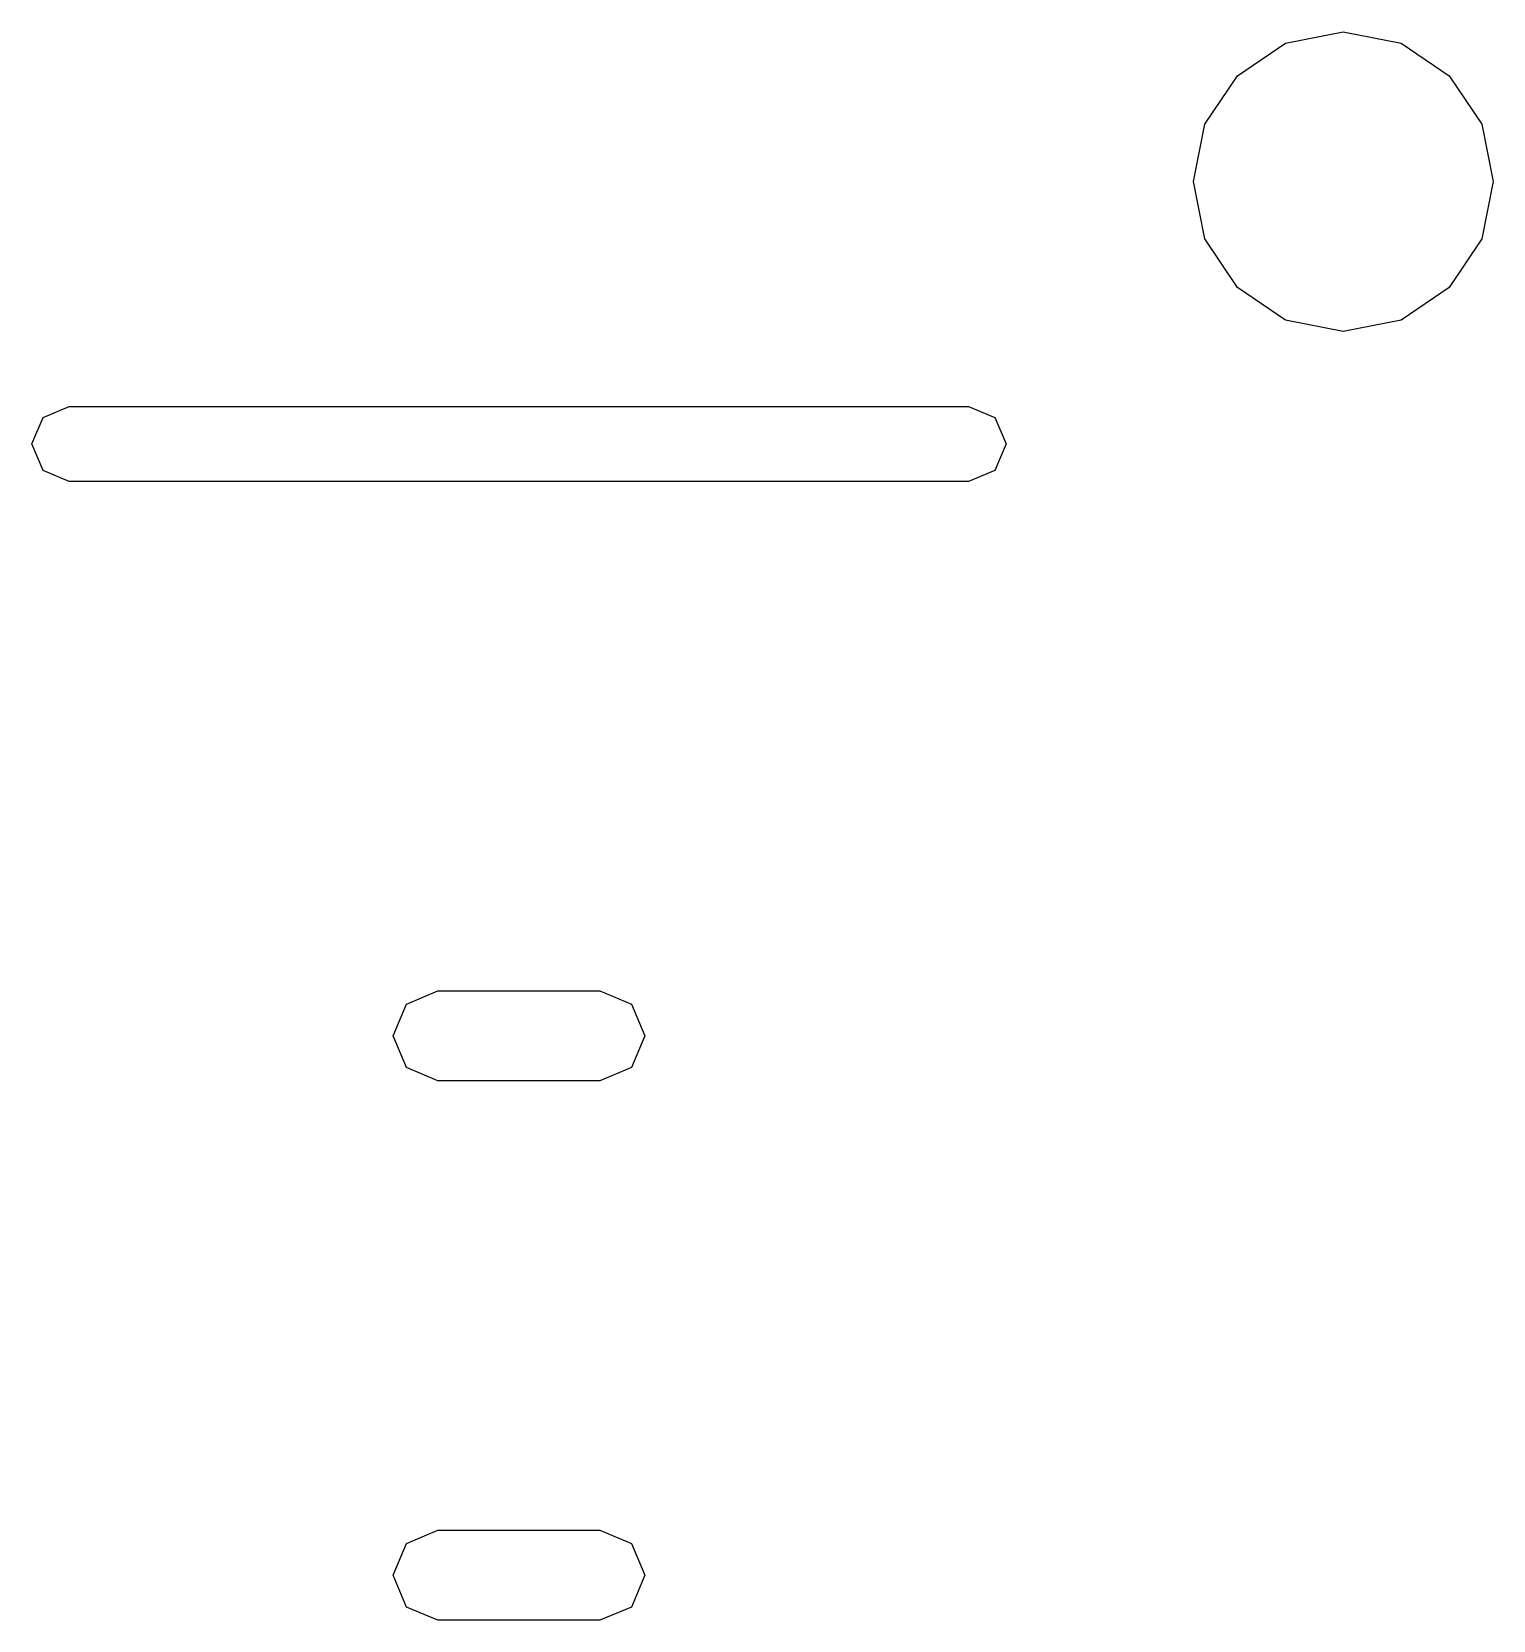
# Model space of a CAD drawing. Extents: x 99.3 to 188.9, y -147 to -56.
# Drawn here: x 121.775 to 123.725, y -69.12 to -67 of the extents above; entities that cross this region are included whole.
import ezdxf

# ---------------------------------------------------------------- set-up
doc = ezdxf.new("R2010")
doc.units = 0
doc.layers.add('BLACK', color=7, linetype='CONTINUOUS')

msp = doc.modelspace()

# ---------------------------------------------------------------- linework, layer by layer
at = {"layer": 'BLACK', "linetype": 'CONTINUOUS'}
for p, q in [((123.448, -67.0152), (123.525, -67)), ((123.525, -67), (123.602, -67.0152)), ((123.384, -67.0586), (123.448, -67.0152)), ((123.602, -67.0152), (123.666, -67.0586)), ((123.34, -67.1235), (123.384, -67.0586)), ((123.666, -67.0586), (123.71, -67.1235)), ((123.325, -67.2), (123.34, -67.1235)), ((123.71, -67.1235), (123.725, -67.2)), ((123.34, -67.2765), (123.325, -67.2)), ((123.725, -67.2), (123.71, -67.2765)), ((123.384, -67.3414), (123.34, -67.2765)), ((123.71, -67.2765), (123.666, -67.3414)), ((123.448, -67.3848), (123.384, -67.3414)), ((123.666, -67.3414), (123.602, -67.3848)), ((123.525, -67.4), (123.448, -67.3848)), ((123.602, -67.3848), (123.525, -67.4)), ((121.79, -67.5146), (121.825, -67.5)), ((121.825, -67.5), (123.025, -67.5)), ((123.025, -67.5), (123.06, -67.5146)), ((121.775, -67.55), (121.79, -67.5146)), ((123.06, -67.5146), (123.075, -67.55)), ((121.79, -67.5854), (121.775, -67.55)), ((123.075, -67.55), (123.06, -67.5854)), ((121.825, -67.6), (121.79, -67.5854)), ((123.06, -67.5854), (123.025, -67.6)), ((123.025, -67.6), (121.825, -67.6)), ((122.275, -68.2976), (122.317, -68.28)), ((122.317, -68.28), (122.533, -68.28)), ((122.533, -68.28), (122.575, -68.2976)), ((122.257, -68.34), (122.275, -68.2976)), ((122.575, -68.2976), (122.593, -68.34)), ((122.275, -68.3824), (122.257, -68.34)), ((122.593, -68.34), (122.575, -68.3824)), ((122.317, -68.4), (122.275, -68.3824)), ((122.575, -68.3824), (122.533, -68.4)), ((122.533, -68.4), (122.317, -68.4)), ((122.275, -69.0176), (122.317, -69)), ((122.317, -69), (122.533, -69)), ((122.533, -69), (122.575, -69.0176)), ((122.257, -69.06), (122.275, -69.0176)), ((122.575, -69.0176), (122.593, -69.06)), ((122.275, -69.1024), (122.257, -69.06)), ((122.593, -69.06), (122.575, -69.1024)), ((122.317, -69.12), (122.275, -69.1024)), ((122.575, -69.1024), (122.533, -69.12)), ((122.533, -69.12), (122.317, -69.12))]:
    msp.add_line(p, q, dxfattribs=at)

doc.saveas('drawing.dxf')
